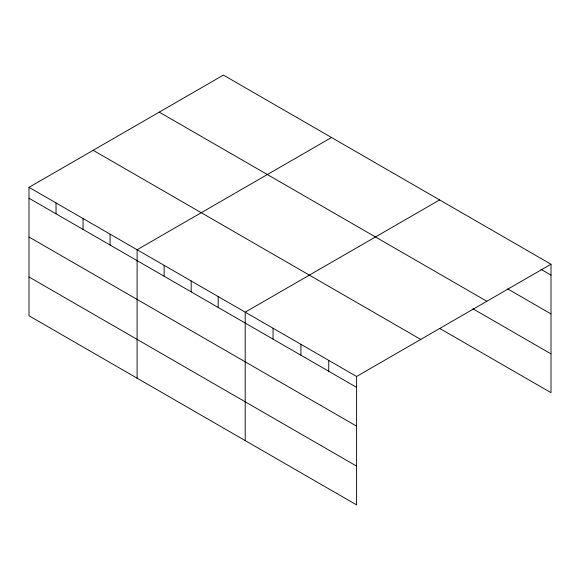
<?xml version="1.0" encoding="UTF-8"?>
<svg xmlns="http://www.w3.org/2000/svg" width="580" height="580" viewBox="0 0 580 580"><rect width="100%" height="100%" fill="white"/><g stroke="black" fill="none" stroke-linecap="round" stroke-linejoin="round"><path stroke-width="0.87" d="M356.591 426.148L356.591 376.471L29 187.333L29 315.774L356.591 504.904L356.591 426.148L29 237.017M439.618 328.36L551 392.667L551 264.226L223.409 75.096L29 187.333M331.513 137.511L137.105 249.748L137.105 378.189M439.618 199.926L245.21 312.163L245.21 440.597M356.591 376.471L551 264.226M540.944 269.316L551 275.116M507.688 288.898L551 313.911M159.254 112.136L486.845 301.267M472.881 308.77L551 353.873M93.155 150.292L420.747 339.43M29 198.222L356.591 387.36M29 276.979L356.591 466.117M328.751 360.39L328.751 371.28M300.904 344.317L300.904 355.207M273.057 328.236L273.057 339.126M218.181 296.561L218.181 307.451M191.161 280.952L191.161 291.849M164.133 265.35L164.133 276.239M110.077 234.146L110.077 245.036M83.056 218.544L83.056 229.433M56.028 202.935L56.028 213.824"/></g></svg>
